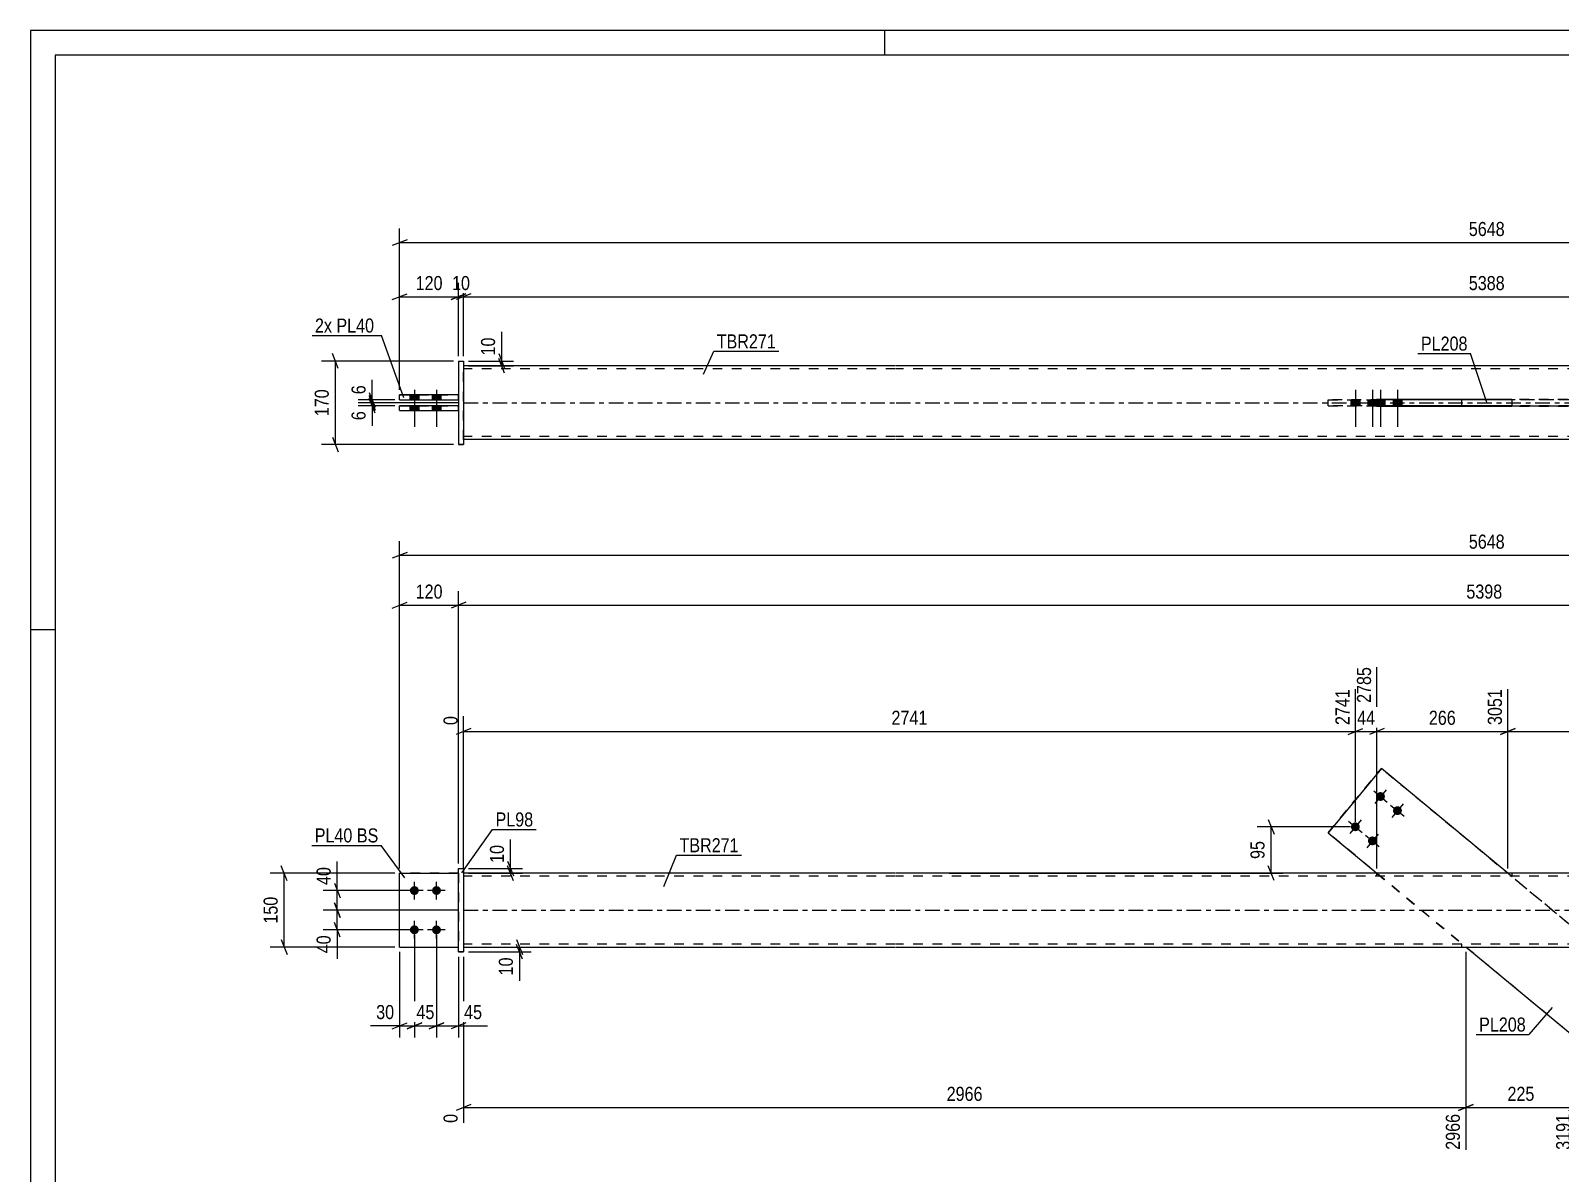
# Model space of a CAD drawing. Header units: millimetres. Extents: x 0 to 594, y 0 to 420.
# Drawn here: x 0 to 311.6, y 187.3 to 420 of the extents above; entities that cross this region are included whole.
import ezdxf

# ---------------------------------------------------------------- set-up
doc = ezdxf.new("R2010")
doc.units = ezdxf.units.MM
doc.linetypes.add('DXK_LINE_DOT2', pattern=[3.9198, 1.9599, -1.9599])
doc.linetypes.add('DXK_LINE_DOT3', pattern=[5.9187, 2.979, -0.9799, 0.9799, -0.9799])
doc.styles.add('Arial Narrow', font='ARIALN.TTF', dxfattribs={"height": 0.2})

# ---------------------------------------------------------------- blocks, each defined once
blk = doc.blocks.new('Unknown-580871255-1129')
at = {"color": 5, "linetype": 'Continuous'}
for p, q in [((594, 420), (0, 420)), ((0, 420), (0, 0)), ((174, 415), (174, 420)), ((589, 415), (5, 415)), ((5, 415), (5, 5)), ((5, 298), (0, 298))]:
    blk.add_line(p, q, dxfattribs=at)
blk = doc.blocks.new('Bolt-580871255-1681 - 1671')
at = {"linetype": 'Continuous'}
for points in [[(78.17, 244.02), (77.98, 244.04), (77.8, 244.1), (77.64, 244.19), (77.5, 244.32), (77.39, 244.47), (77.31, 244.64), (77.28, 244.82), (77.28, 245.01), (77.31, 245.2), (77.39, 245.37), (77.5, 245.52), (77.64, 245.65), (77.8, 245.74), (77.98, 245.8), (78.17, 245.82), (78.36, 245.8), (78.54, 245.74), (78.7, 245.65), (78.84, 245.52), (78.95, 245.37), (79.03, 245.2), (79.07, 245.01), (79.07, 244.82), (79.03, 244.64), (78.95, 244.47), (78.84, 244.32), (78.7, 244.19), (78.54, 244.1), (78.36, 244.04)], [(82.67, 244.02), (82.48, 244.04), (82.3, 244.1), (82.14, 244.19), (82, 244.32), (81.89, 244.47), (81.81, 244.64), (81.78, 244.82), (81.78, 245.01), (81.81, 245.2), (81.89, 245.37), (82, 245.52), (82.14, 245.65), (82.3, 245.74), (82.48, 245.8), (82.67, 245.82), (82.86, 245.8), (83.04, 245.74), (83.2, 245.65), (83.34, 245.52), (83.45, 245.37), (83.53, 245.2), (83.57, 245.01), (83.57, 244.82), (83.53, 244.64), (83.45, 244.47), (83.34, 244.32), (83.2, 244.19), (83.04, 244.1), (82.86, 244.04)], [(78.17, 236.02), (77.98, 236.04), (77.8, 236.1), (77.64, 236.19), (77.5, 236.32), (77.39, 236.47), (77.31, 236.64), (77.28, 236.82), (77.28, 237.01), (77.31, 237.2), (77.39, 237.37), (77.5, 237.52), (77.64, 237.65), (77.8, 237.74), (77.98, 237.8), (78.17, 237.82), (78.36, 237.8), (78.54, 237.74), (78.7, 237.65), (78.84, 237.52), (78.95, 237.37), (79.03, 237.2), (79.07, 237.01), (79.07, 236.82), (79.03, 236.64), (78.95, 236.47), (78.84, 236.32), (78.7, 236.19), (78.54, 236.1), (78.36, 236.04)], [(82.67, 236.02), (82.48, 236.04), (82.3, 236.1), (82.14, 236.19), (82, 236.32), (81.89, 236.47), (81.81, 236.64), (81.78, 236.82), (81.78, 237.01), (81.81, 237.2), (81.89, 237.37), (82, 237.52), (82.14, 237.65), (82.3, 237.74), (82.48, 237.8), (82.67, 237.82), (82.86, 237.8), (83.04, 237.74), (83.2, 237.65), (83.34, 237.52), (83.45, 237.37), (83.53, 237.2), (83.57, 237.01), (83.57, 236.82), (83.53, 236.64), (83.45, 236.47), (83.34, 236.32), (83.2, 236.19), (83.04, 236.1), (82.86, 236.04)]]:
    blk.add_hatch(color=1, dxfattribs=at).paths.add_polyline_path(points)
at = {"color": 1, "linetype": 'Continuous'}
for p, q in [((78.17, 243.12), (78.17, 246.72)), ((82.67, 243.12), (82.67, 246.72)), ((79.97, 244.92), (76.37, 244.92)), ((84.47, 244.92), (80.87, 244.92)), ((79.97, 236.92), (76.37, 236.92)), ((78.17, 235.12), (78.17, 238.72)), ((84.47, 236.92), (80.87, 236.92)), ((82.67, 235.12), (82.67, 238.72))]:
    blk.add_line(p, q, dxfattribs=at)
blk = doc.blocks.new('Part-580871255-1687 - 1671')
at = {"color": 2, "linetype": 'Continuous'}
for p, q in [((275.12, 269.76), (264.27, 256.67)), ((275.12, 269.76), (275.12, 269.76)), ((300.87, 248.42), (275.12, 269.76)), ((264.27, 256.67), (274.22, 248.42)), ((264.27, 256.67), (264.27, 256.67)), ((318.07, 212.08), (292.32, 233.42)), ((328.92, 225.17), (318.96, 233.42)), ((318.07, 212.08), (328.92, 225.17)), ((328.92, 225.17), (328.92, 225.17)), ((318.07, 212.08), (318.07, 212.08))]:
    blk.add_line(p, q, dxfattribs=at)
at = {"color": 7, "linetype": 'DXK_LINE_DOT2'}
for p, q in [((264.27, 256.67), (275.12, 269.76)), ((328.92, 225.17), (275.12, 269.76)), ((318.07, 212.08), (264.27, 256.67)), ((274.22, 248.42), (292.32, 233.42)), ((318.96, 233.42), (300.87, 248.42)), ((328.92, 225.17), (318.07, 212.08))]:
    blk.add_line(p, q, dxfattribs=at)
blk = doc.blocks.new('Bolt-580871255-1680 - 1671')
at = {"linetype": 'Continuous'}
for points in [[(275.52, 264.75), (275.65, 264.62), (275.75, 264.46), (275.81, 264.28), (275.84, 264.09), (275.83, 263.91), (275.78, 263.73), (275.69, 263.56), (275.57, 263.41), (275.42, 263.3), (275.26, 263.21), (275.07, 263.17), (274.88, 263.16), (274.7, 263.19), (274.52, 263.26), (274.37, 263.36), (274.24, 263.5), (274.14, 263.66), (274.07, 263.83), (274.04, 264.02), (274.05, 264.21), (274.11, 264.39), (274.19, 264.56), (274.31, 264.7), (274.46, 264.82), (274.63, 264.9), (274.81, 264.95), (275, 264.96), (275.18, 264.92), (275.36, 264.86)], [(278.98, 261.88), (279.11, 261.74), (279.21, 261.59), (279.28, 261.41), (279.31, 261.22), (279.29, 261.04), (279.24, 260.85), (279.16, 260.69), (279.04, 260.54), (278.89, 260.43), (278.72, 260.34), (278.54, 260.3), (278.35, 260.29), (278.16, 260.32), (277.99, 260.39), (277.83, 260.49), (277.7, 260.63), (277.6, 260.79), (277.53, 260.96), (277.51, 261.15), (277.52, 261.34), (277.57, 261.52), (277.66, 261.69), (277.78, 261.83), (277.93, 261.95), (278.09, 262.03), (278.28, 262.08), (278.46, 262.08), (278.65, 262.05), (278.82, 261.98)], [(270.41, 258.59), (270.54, 258.46), (270.64, 258.3), (270.71, 258.12), (270.74, 257.94), (270.72, 257.75), (270.67, 257.57), (270.59, 257.4), (270.47, 257.25), (270.32, 257.14), (270.15, 257.05), (269.97, 257.01), (269.78, 257), (269.59, 257.03), (269.42, 257.1), (269.26, 257.21), (269.13, 257.34), (269.03, 257.5), (268.97, 257.68), (268.94, 257.86), (268.95, 258.05), (269, 258.23), (269.09, 258.4), (269.21, 258.54), (269.36, 258.66), (269.52, 258.74), (269.71, 258.79), (269.89, 258.8), (270.08, 258.76), (270.25, 258.7)], [(273.88, 255.72), (274.01, 255.59), (274.11, 255.43), (274.17, 255.25), (274.2, 255.06), (274.19, 254.88), (274.14, 254.69), (274.05, 254.53), (273.93, 254.38), (273.78, 254.27), (273.61, 254.18), (273.43, 254.14), (273.24, 254.13), (273.06, 254.16), (272.88, 254.23), (272.73, 254.33), (272.6, 254.47), (272.5, 254.63), (272.43, 254.8), (272.4, 254.99), (272.41, 255.18), (272.47, 255.36), (272.55, 255.53), (272.67, 255.67), (272.82, 255.79), (272.99, 255.87), (273.17, 255.92), (273.36, 255.92), (273.54, 255.89), (273.72, 255.82)]]:
    blk.add_hatch(color=1, dxfattribs=at).paths.add_polyline_path(points)
at = {"color": 1, "linetype": 'Continuous'}
for p, q in [((273.56, 265.21), (276.33, 262.91)), ((276.09, 265.44), (273.79, 262.67)), ((277.02, 262.33), (279.79, 260.04)), ((279.56, 262.57), (277.26, 259.8)), ((268.45, 259.05), (271.22, 256.75)), ((270.99, 259.28), (268.69, 256.51)), ((271.92, 256.18), (274.69, 253.88)), ((274.45, 256.41), (272.15, 253.64))]:
    blk.add_line(p, q, dxfattribs=at)
blk = doc.blocks.new('Part-580871255-1692 - 1671')
at = {"color": 2, "linetype": 'Continuous'}
for p, q in [((87.17, 249.42), (88.17, 249.42)), ((87.17, 232.42), (87.17, 249.42)), ((88.17, 249.42), (88.17, 249.42)), ((88.17, 249.42), (88.17, 232.42)), ((87.17, 232.42), (88.17, 232.42))]:
    blk.add_line(p, q, dxfattribs=at)
at = {"color": 7, "linetype": 'DXK_LINE_DOT2'}
for p, q in [((87.17, 249.42), (88.17, 249.42)), ((88.17, 232.42), (87.17, 232.42)), ((87.17, 232.42), (87.17, 232.42)), ((88.17, 232.42), (88.17, 232.42))]:
    blk.add_line(p, q, dxfattribs=at)
blk = doc.blocks.new('Part-580871255-1697 - 1671')
at = {"color": 7, "linetype": 'DXK_LINE_DOT2'}
for p, q in [((75.17, 233.42), (75.17, 248.42)), ((75.17, 248.42), (87.17, 248.42)), ((87.17, 248.42), (75.17, 248.42)), ((87.17, 248.42), (87.17, 233.42)), ((75.17, 233.42), (75.17, 233.42)), ((75.17, 233.42), (87.17, 233.42)), ((75.17, 233.42), (87.17, 233.42)), ((87.17, 233.42), (87.17, 233.42))]:
    blk.add_line(p, q, dxfattribs=at)
blk = doc.blocks.new('Part-580871255-1702 - 1671')
at = {"color": 2, "linetype": 'Continuous'}
for p, q in [((75.17, 233.42), (75.17, 248.42)), ((75.17, 248.42), (87.17, 248.42)), ((75.17, 233.42), (75.17, 233.42)), ((75.17, 233.42), (87.17, 233.42))]:
    blk.add_line(p, q, dxfattribs=at)
at = {"color": 7, "linetype": 'DXK_LINE_DOT2'}
for p, q in [((87.17, 248.42), (75.17, 248.42)), ((87.17, 248.42), (87.17, 233.42)), ((75.17, 233.42), (75.17, 233.42)), ((75.17, 233.42), (87.17, 233.42)), ((87.17, 233.42), (87.17, 233.42))]:
    blk.add_line(p, q, dxfattribs=at)
blk = doc.blocks.new('Part-580871255-1718 - 1671')
at = {"color": 2, "linetype": 'Continuous'}
for p, q in [((176.17, 248.42), (88.17, 248.42)), ((416.92, 248.42), (176.27, 248.42)), ((88.17, 233.42), (176.17, 233.42)), ((176.27, 233.42), (416.92, 233.42))]:
    blk.add_line(p, q, dxfattribs=at)
at = {"color": 7, "linetype": 'DXK_LINE_DOT2'}
for p, q in [((88.17, 248.42), (88.17, 233.42)), ((176.17, 247.82), (88.17, 247.82)), ((416.92, 247.82), (176.27, 247.82)), ((274.12, 248.42), (274.12, 247.82)), ((301.69, 248.42), (301.69, 247.82)), ((176.17, 234.02), (88.17, 234.02)), ((416.92, 234.02), (176.27, 234.02)), ((291.5, 233.42), (291.5, 234.02))]:
    blk.add_line(p, q, dxfattribs=at)
at = {"color": 7, "linetype": 'DXK_LINE_DOT3'}
for p, q in [((88.17, 240.92), (176.17, 240.92)), ((176.27, 240.92), (416.92, 240.92))]:
    blk.add_line(p, q, dxfattribs=at)
blk = doc.blocks.new('Part-580871255-1455 - 1366')
at = {"color": 2, "linetype": 'Continuous'}
for p, q in [((176.17, 351.73), (88.17, 351.73)), ((416.92, 351.73), (176.27, 351.73)), ((274.12, 344.83), (274.12, 344.93)), ((274.12, 344.93), (274.12, 344.93)), ((274.12, 344.93), (301.69, 344.93)), ((274.12, 343.63), (274.12, 343.53)), ((274.12, 343.53), (301.69, 343.53)), ((291.5, 344.93), (291.5, 344.83)), ((291.5, 343.53), (291.5, 343.63)), ((301.69, 344.93), (301.69, 343.53)), ((176.17, 336.73), (88.17, 336.73)), ((416.92, 336.73), (176.27, 336.73))]:
    blk.add_line(p, q, dxfattribs=at)
at = {"color": 7, "linetype": 'DXK_LINE_DOT2'}
for p, q in [((88.17, 336.73), (88.17, 351.73)), ((176.17, 351.13), (88.17, 351.13)), ((416.92, 351.13), (176.27, 351.13)), ((274.12, 343.63), (274.12, 344.93)), ((274.12, 344.93), (301.69, 344.93)), ((274.12, 343.53), (301.69, 343.53)), ((291.5, 344.93), (319.06, 344.93)), ((291.5, 344.93), (291.5, 344.93)), ((291.5, 344.93), (319.06, 344.93)), ((291.5, 343.63), (291.5, 344.93)), ((291.5, 343.53), (291.5, 343.53)), ((291.5, 343.53), (291.5, 343.53)), ((319.06, 343.53), (291.5, 343.53)), ((291.5, 343.53), (319.06, 343.53)), ((176.17, 337.33), (88.17, 337.33)), ((416.92, 337.33), (176.27, 337.33))]:
    blk.add_line(p, q, dxfattribs=at)
at = {"color": 7, "linetype": 'DXK_LINE_DOT3'}
for p, q in [((88.17, 344.23), (176.17, 344.23)), ((176.27, 344.23), (416.92, 344.23))]:
    blk.add_line(p, q, dxfattribs=at)
blk = doc.blocks.new('Part-580871255-1417 - 1366')
at = {"color": 2, "linetype": 'Continuous'}
for p, q in [((75.17, 342.63), (75.17, 343.63)), ((87.17, 343.63), (75.17, 343.63)), ((75.17, 342.63), (75.17, 342.63)), ((75.17, 342.63), (87.17, 342.63))]:
    blk.add_line(p, q, dxfattribs=at)
at = {"color": 7, "linetype": 'DXK_LINE_DOT2'}
for p, q in [((75.17, 343.63), (87.17, 343.63)), ((87.17, 342.63), (87.17, 343.63)), ((75.17, 342.63), (87.17, 342.63))]:
    blk.add_line(p, q, dxfattribs=at)
blk = doc.blocks.new('Bolt-580871255-1370 - 1366')
at = {"linetype": 'Continuous'}
for points in [[(77.27, 344.83), (79.07, 344.83), (79.07, 345.83), (77.27, 345.83)], [(77.27, 344.83), (79.07, 344.83), (79.07, 345.83), (77.27, 345.83)], [(77.27, 342.63), (79.07, 342.63), (79.07, 343.63), (77.27, 343.63)], [(77.27, 342.63), (79.07, 342.63), (79.07, 343.63), (77.27, 343.63)], [(81.77, 344.83), (83.57, 344.83), (83.57, 345.83), (81.77, 345.83)], [(81.77, 344.83), (83.57, 344.83), (83.57, 345.83), (81.77, 345.83)], [(81.77, 342.63), (83.57, 342.63), (83.57, 343.63), (81.77, 343.63)], [(81.77, 342.63), (83.57, 342.63), (83.57, 343.63), (81.77, 343.63)]]:
    blk.add_hatch(color=1, dxfattribs=at).paths.add_polyline_path(points)
at = {"color": 1, "linetype": 'Continuous'}
for p, q in [((78.17, 346.83), (78.17, 339.33)), ((78.17, 346.83), (78.17, 339.33)), ((82.67, 346.83), (82.67, 339.33)), ((82.67, 346.83), (82.67, 339.33)), ((77.27, 345.83), (77.27, 344.83)), ((77.27, 345.83), (77.27, 344.83)), ((77.27, 343.63), (77.27, 342.63)), ((77.27, 343.63), (77.27, 342.63)), ((79.07, 345.83), (79.07, 344.83)), ((79.07, 345.83), (79.07, 344.83)), ((79.07, 343.63), (79.07, 342.63)), ((79.07, 343.63), (79.07, 342.63)), ((81.77, 345.83), (81.77, 344.83)), ((81.77, 345.83), (81.77, 344.83)), ((81.77, 343.63), (81.77, 342.63)), ((81.77, 343.63), (81.77, 342.63)), ((83.57, 345.83), (83.57, 344.83)), ((83.57, 345.83), (83.57, 344.83)), ((83.57, 343.63), (83.57, 342.63)), ((83.57, 343.63), (83.57, 342.63))]:
    blk.add_line(p, q, dxfattribs=at)
blk = doc.blocks.new('Part-580871255-1412 - 1366')
at = {"color": 2, "linetype": 'Continuous'}
for p, q in [((75.17, 344.83), (75.17, 345.83)), ((87.17, 345.83), (75.17, 345.83)), ((75.17, 344.83), (75.17, 344.83)), ((75.17, 344.83), (87.17, 344.83))]:
    blk.add_line(p, q, dxfattribs=at)
at = {"color": 7, "linetype": 'DXK_LINE_DOT2'}
for p, q in [((75.17, 345.83), (87.17, 345.83)), ((75.17, 344.83), (87.17, 344.83)), ((87.17, 344.83), (87.17, 345.83))]:
    blk.add_line(p, q, dxfattribs=at)
blk = doc.blocks.new('Part-580871255-1396 - 1366')
at = {"color": 2, "linetype": 'Continuous'}
for p, q in [((264.27, 343.63), (264.27, 344.83)), ((275.12, 343.63), (275.12, 344.83)), ((301.69, 344.83), (275.12, 344.83)), ((301.69, 343.63), (275.12, 343.63))]:
    blk.add_line(p, q, dxfattribs=at)
at = {"color": 7, "linetype": 'DXK_LINE_DOT2'}
for p, q in [((318.07, 344.83), (264.27, 344.83)), ((264.27, 344.83), (275.12, 344.83)), ((264.27, 343.63), (318.07, 343.63)), ((275.12, 343.63), (264.27, 343.63)), ((328.92, 344.83), (301.69, 344.83)), ((328.92, 343.63), (301.69, 343.63)), ((318.07, 343.63), (318.07, 344.83)), ((328.92, 344.83), (318.07, 344.83)), ((318.07, 343.63), (328.92, 343.63)), ((328.92, 343.63), (328.92, 344.83))]:
    blk.add_line(p, q, dxfattribs=at)
blk = doc.blocks.new('Part-580871255-1397 - 1366')
at = {"color": 2, "linetype": 'Continuous'}
for p, q in [((87.17, 352.73), (88.17, 352.73)), ((87.17, 352.73), (87.17, 335.73)), ((88.17, 352.73), (88.17, 352.73)), ((88.17, 352.73), (88.17, 335.73)), ((88.17, 335.73), (87.17, 335.73)), ((87.17, 335.73), (87.17, 335.73))]:
    blk.add_line(p, q, dxfattribs=at)
at = {"color": 7, "linetype": 'DXK_LINE_DOT2'}
for p, q in [((87.17, 352.73), (88.17, 352.73)), ((87.17, 335.73), (88.17, 335.73)), ((87.17, 335.73), (87.17, 335.73))]:
    blk.add_line(p, q, dxfattribs=at)
blk = doc.blocks.new('Bolt-580871255-1435 - 1366')
at = {"linetype": 'Continuous'}
for points in [[(270.74, 344.83), (268.94, 344.83), (268.94, 343.63), (270.74, 343.63)], [(274.2, 344.83), (272.4, 344.83), (272.4, 343.63), (274.2, 343.63)], [(275.84, 344.83), (274.04, 344.83), (274.04, 343.63), (275.84, 343.63)], [(279.31, 344.83), (277.51, 344.83), (277.51, 343.63), (279.31, 343.63)]]:
    blk.add_hatch(color=1, dxfattribs=at).paths.add_polyline_path(points)
at = {"color": 1, "linetype": 'Continuous'}
for p, q in [((269.84, 346.83), (269.84, 339.33)), ((273.3, 346.83), (273.3, 339.33)), ((274.94, 346.83), (274.94, 339.33)), ((278.41, 346.83), (278.41, 339.33)), ((268.94, 344.83), (268.94, 343.63)), ((270.74, 344.83), (270.74, 343.63)), ((272.4, 344.83), (272.4, 343.63)), ((274.04, 344.83), (274.04, 343.63)), ((274.2, 344.83), (274.2, 343.63)), ((275.84, 344.83), (275.84, 343.63)), ((277.51, 344.83), (277.51, 343.63)), ((279.31, 344.83), (279.31, 343.63))]:
    blk.add_line(p, q, dxfattribs=at)
blk = doc.blocks.new('StraightDimension-580871255-1914 - 1671')
at = {"color": 7, "linetype": 'Continuous'}
for p, q in [((61.87, 246.42), (63.07, 243.42)), ((77.17, 244.92), (59.62, 244.92)), ((62.47, 240.92), (62.47, 244.92)), ((87.17, 240.92), (59.62, 240.92)), ((63.07, 239.42), (61.87, 242.42))]:
    blk.add_line(p, q, dxfattribs=at)
at = {"color": 0}
blk.add_wipeout([(61.72, 250.3), (57.52, 250.3), (57.52, 245.44), (61.72, 245.44)], dxfattribs=at)
at = {"color": 7, "linetype": 'Continuous'}
blk.add_line((62.47, 244.92), (62.47, 250.82), dxfattribs=at)
blk.add_line((62.47, 244.92), (62.47, 250.82), dxfattribs=at)
at = {"color": 3, "style": 'Arial Narrow'}
blk.add_text('40', height=2.863, rotation=90.0002, dxfattribs=at).set_placement((61.12, 246.04))
blk = doc.blocks.new('StraightDimension-580871255-1742 - 1671')
at = {"color": 7, "linetype": 'Continuous'}
for p, q in [((300.87, 249.42), (300.87, 285.92)), ((505.02, 250.42), (505.02, 285.92)), ((302.37, 277.91), (299.37, 276.71)), ((503.52, 276.71), (506.52, 277.91)), ((300.87, 277.31), (505.02, 277.31))]:
    blk.add_line(p, q, dxfattribs=at)
at = {"color": 0, "linetype": 'Continuous'}
blk.add_wipeout([(504.42, 286.52), (500.22, 286.52), (500.22, 278.01), (504.42, 278.01)], dxfattribs=at)
at = {"color": 0}
blk.add_wipeout([(407.2, 278.06), (407.2, 282.26), (398.69, 282.26), (398.69, 278.06)], dxfattribs=at)
at = {"color": 3, "linetype": 'Continuous', "style": 'Arial Narrow'}
blk.add_text('5388', height=2.863, rotation=90.0002, dxfattribs=at).set_placement((503.82, 278.61))
at = {"color": 3, "style": 'Arial Narrow'}
blk.add_text('2336', height=2.863, dxfattribs=at).set_placement((399.29, 278.66))
blk = doc.blocks.new('StraightDimension-580871255-1856 - 1671')
at = {"color": 7, "linetype": 'Continuous'}
for p, q in [((292.32, 232.42), (292.32, 192.13)), ((314.78, 219.65), (314.78, 192.13)), ((293.82, 201.34), (290.82, 200.14)), ((292.32, 200.74), (314.78, 200.74)), ((313.28, 200.14), (316.28, 201.34))]:
    blk.add_line(p, q, dxfattribs=at)
at = {"color": 0}
blk.add_wipeout([(306.89, 201.49), (306.89, 205.69), (300.21, 205.69), (300.21, 201.49)], dxfattribs=at)
at = {"color": 0, "linetype": 'Continuous'}
blk.add_wipeout([(314.18, 200.04), (309.98, 200.04), (309.98, 191.53), (314.18, 191.53)], dxfattribs=at)
at = {"color": 3, "style": 'Arial Narrow'}
blk.add_text('225', height=2.863, dxfattribs=at).set_placement((300.81, 202.09))
at = {"color": 3, "linetype": 'Continuous', "style": 'Arial Narrow'}
blk.add_text('3191', height=2.863, rotation=90.0002, dxfattribs=at).set_placement((313.58, 192.13))
blk = doc.blocks.new('StraightDimension-580871255-2023 - 1671')
at = {"color": 7, "linetype": 'Continuous'}
for p, q in [((252.08, 259.4), (253.28, 256.4)), ((268.84, 257.9), (249.83, 257.9)), ((252.68, 248.44), (252.68, 257.9)), ((253.28, 246.94), (252.08, 249.94)), ((187.07, 248.44), (255.08, 248.44))]:
    blk.add_line(p, q, dxfattribs=at)
at = {"color": 0}
blk.add_wipeout([(251.93, 255.6), (247.73, 255.6), (247.73, 250.74), (251.93, 250.74)], dxfattribs=at)
at = {"color": 3, "style": 'Arial Narrow'}
blk.add_text('95', height=2.863, rotation=90.0002, dxfattribs=at).set_placement((251.33, 251.34))
blk = doc.blocks.new('StraightDimension-580871255-1883 - 1671')
at = {"color": 7, "linetype": 'Continuous'}
for p, q in [((98.98, 234.92), (100.18, 231.92)), ((100.18, 230.92), (98.98, 233.92)), ((89.17, 233.42), (101.98, 233.42)), ((89.17, 232.42), (101.98, 232.42)), ((99.58, 232.42), (99.58, 233.42))]:
    blk.add_line(p, q, dxfattribs=at)
at = {"color": 0}
blk.add_wipeout([(98.83, 231.89), (94.63, 231.89), (94.63, 227.04), (98.83, 227.04)], dxfattribs=at)
at = {"color": 7, "linetype": 'Continuous'}
blk.add_line((99.58, 232.42), (99.58, 226.51), dxfattribs=at)
blk.add_line((99.58, 232.42), (99.58, 226.51), dxfattribs=at)
at = {"color": 3, "style": 'Arial Narrow'}
blk.add_text('10', height=2.863, rotation=90.0002, dxfattribs=at).set_placement((98.23, 227.64))
blk = doc.blocks.new('StraightDimension-580871255-1756 - 1671')
at = {"color": 7, "linetype": 'Continuous'}
for p, q in [((274.22, 249.42), (274.22, 290.42)), ((300.87, 249.42), (300.87, 285.92)), ((275.72, 277.91), (272.72, 276.71)), ((299.37, 276.71), (302.37, 277.91)), ((274.22, 277.31), (300.87, 277.31))]:
    blk.add_line(p, q, dxfattribs=at)
at = {"color": 0, "linetype": 'Continuous'}
blk.add_wipeout([(300.27, 286.52), (296.07, 286.52), (296.07, 278.01), (300.27, 278.01)], dxfattribs=at)
at = {"color": 0}
blk.add_wipeout([(290.89, 278.06), (290.89, 282.26), (284.2, 282.26), (284.2, 278.06)], dxfattribs=at)
at = {"color": 3, "linetype": 'Continuous', "style": 'Arial Narrow'}
blk.add_text('3051', height=2.863, rotation=90.0002, dxfattribs=at).set_placement((299.67, 278.61))
at = {"color": 3, "style": 'Arial Narrow'}
blk.add_text('266', height=2.863, dxfattribs=at).set_placement((284.8, 278.66))
blk = doc.blocks.new('StraightDimension-580871255-1901 - 1671')
at = {"color": 7, "linetype": 'Continuous'}
for p, q in [((87.17, 240.92), (59.62, 240.92)), ((61.87, 242.42), (63.07, 239.42)), ((62.47, 236.92), (62.47, 240.92)), ((77.17, 236.92), (59.62, 236.92)), ((63.07, 235.42), (61.87, 238.42))]:
    blk.add_line(p, q, dxfattribs=at)
at = {"color": 0}
blk.add_wipeout([(61.72, 236.39), (57.52, 236.39), (57.52, 231.54), (61.72, 231.54)], dxfattribs=at)
at = {"color": 7, "linetype": 'Continuous'}
blk.add_line((62.47, 236.92), (62.47, 231.01), dxfattribs=at)
blk.add_line((62.47, 236.92), (62.47, 231.01), dxfattribs=at)
at = {"color": 3, "style": 'Arial Narrow'}
blk.add_text('40', height=2.863, rotation=90.0002, dxfattribs=at).set_placement((61.12, 232.14))
blk = doc.blocks.new('StraightDimension-580871255-1778 - 1671')
at = {"color": 7, "linetype": 'Continuous'}
for p, q in [((274.22, 249.42), (274.22, 290.42)), ((269.84, 258.9), (269.84, 285.92)), ((268.34, 276.71), (271.34, 277.91)), ((275.72, 277.91), (272.72, 276.71)), ((269.84, 277.31), (274.22, 277.31))]:
    blk.add_line(p, q, dxfattribs=at)
at = {"color": 0}
blk.add_wipeout([(274.46, 278.06), (274.46, 282.26), (269.6, 282.26), (269.6, 278.06)], dxfattribs=at)
at = {"color": 0, "linetype": 'Continuous'}
blk.add_wipeout([(273.62, 291.02), (269.42, 291.02), (269.42, 282.51), (273.62, 282.51)], dxfattribs=at)
at = {"color": 3, "linetype": 'Continuous', "style": 'Arial Narrow'}
blk.add_text('2785', height=2.863, rotation=90.0002, dxfattribs=at).set_placement((273.02, 283.11))
at = {"color": 3, "style": 'Arial Narrow'}
blk.add_text('44', height=2.863, dxfattribs=at).set_placement((270.2, 278.66))
blk = doc.blocks.new('StraightDimension-580871255-2045 - 1671')
at = {"color": 7, "linetype": 'Continuous'}
for p, q in [((87.17, 250.42), (87.17, 305.85)), ((88.67, 303.6), (85.67, 302.4)), ((87.17, 303), (505.02, 303))]:
    blk.add_line(p, q, dxfattribs=at)
at = {"color": 0}
blk.add_wipeout([(300.35, 303.75), (300.35, 307.95), (291.84, 307.95), (291.84, 303.75)], dxfattribs=at)
at = {"color": 3, "style": 'Arial Narrow'}
blk.add_text('5398', height=2.863, dxfattribs=at).set_placement((292.44, 304.35))
blk = doc.blocks.new('StraightDimension-580871255-1870 - 1671')
at = {"color": 7, "linetype": 'Continuous'}
for p, q in [((88.17, 231.42), (88.17, 197.61)), ((292.32, 232.42), (292.32, 192.13)), ((89.67, 201.34), (86.67, 200.14)), ((88.17, 200.74), (292.32, 200.74)), ((290.82, 200.14), (293.82, 201.34))]:
    blk.add_line(p, q, dxfattribs=at)
at = {"color": 0}
blk.add_wipeout([(194.5, 201.49), (194.5, 205.69), (185.99, 205.69), (185.99, 201.49)], dxfattribs=at)
at = {"color": 0, "linetype": 'Continuous'}
for points in [[(87.57, 200.04), (83.37, 200.04), (83.37, 197.01), (87.57, 197.01)], [(291.72, 200.04), (287.52, 200.04), (287.52, 191.53), (291.72, 191.53)]]:
    blk.add_wipeout(points, dxfattribs=at)
at = {"color": 3, "style": 'Arial Narrow'}
blk.add_text('2966', height=2.863, dxfattribs=at).set_placement((186.59, 202.09))
at = {"color": 3, "linetype": 'Continuous', "style": 'Arial Narrow'}
for s, height, p in [('0', 2.86, (86.97, 197.61)), ('2966', 2.863, (291.12, 192.13))]:
    blk.add_text(s, height=height, rotation=90.0002, dxfattribs=at).set_placement(p)
blk = doc.blocks.new('StraightDimension-580871255-1728 - 1671')
at = {"color": 7, "linetype": 'Continuous'}
for p, q in [((75.17, 249.42), (75.17, 316.02)), ((76.67, 313.77), (73.67, 312.57)), ((75.17, 313.17), (518.02, 313.17))]:
    blk.add_line(p, q, dxfattribs=at)
at = {"color": 0}
blk.add_wipeout([(300.85, 313.92), (300.85, 318.12), (292.34, 318.12), (292.34, 313.92)], dxfattribs=at)
at = {"color": 3, "style": 'Arial Narrow'}
blk.add_text('5648', height=2.863, dxfattribs=at).set_placement((292.94, 314.52))
blk = doc.blocks.new('StraightDimension-580871255-1794 - 1671')
at = {"color": 7, "linetype": 'Continuous'}
for p, q in [((269.84, 258.9), (269.84, 285.92)), ((88.17, 249.42), (88.17, 280.44)), ((89.67, 277.91), (86.67, 276.71)), ((268.34, 276.71), (271.34, 277.91)), ((88.17, 277.31), (269.84, 277.31))]:
    blk.add_line(p, q, dxfattribs=at)
at = {"color": 0, "linetype": 'Continuous'}
for points in [[(269.24, 286.52), (265.04, 286.52), (265.04, 278.01), (269.24, 278.01)], [(87.57, 281.04), (83.37, 281.04), (83.37, 278.01), (87.57, 278.01)]]:
    blk.add_wipeout(points, dxfattribs=at)
at = {"color": 0}
blk.add_wipeout([(183.26, 278.06), (183.26, 282.26), (174.75, 282.26), (174.75, 278.06)], dxfattribs=at)
at = {"color": 3, "linetype": 'Continuous', "style": 'Arial Narrow'}
for s, height, p in [('2741', 2.863, (268.64, 278.61)), ('0', 2.86, (86.97, 278.61))]:
    blk.add_text(s, height=height, rotation=90.0002, dxfattribs=at).set_placement(p)
at = {"color": 3, "style": 'Arial Narrow'}
blk.add_text('2741', height=2.863, dxfattribs=at).set_placement((175.35, 278.66))
blk = doc.blocks.new('StraightDimension-580871255-1805 - 1671')
at = {"color": 7, "linetype": 'Continuous'}
for p, q in [((78.17, 235.92), (78.17, 214.99)), ((75.17, 232.42), (75.17, 214.99)), ((73.67, 216.79), (76.67, 217.99)), ((75.17, 217.39), (78.17, 217.39)), ((79.67, 217.99), (76.67, 216.79))]:
    blk.add_line(p, q, dxfattribs=at)
at = {"color": 0}
blk.add_wipeout([(74.65, 218.14), (74.65, 222.34), (69.79, 222.34), (69.79, 218.14)], dxfattribs=at)
at = {"color": 7, "linetype": 'Continuous'}
blk.add_line((75.17, 217.39), (69.26, 217.39), dxfattribs=at)
blk.add_line((75.17, 217.39), (69.26, 217.39), dxfattribs=at)
at = {"color": 3, "style": 'Arial Narrow'}
blk.add_text('30', height=2.863, dxfattribs=at).set_placement((70.39, 218.74))
blk = doc.blocks.new('StraightDimension-580871255-1815 - 1671')
at = {"color": 7, "linetype": 'Continuous'}
for p, q in [((78.17, 235.92), (78.17, 214.99)), ((82.67, 235.92), (82.67, 214.99)), ((76.67, 216.79), (79.67, 217.99)), ((78.17, 217.39), (82.67, 217.39)), ((84.17, 217.99), (81.17, 216.79))]:
    blk.add_line(p, q, dxfattribs=at)
at = {"color": 0}
blk.add_wipeout([(82.85, 218.14), (82.85, 222.34), (77.99, 222.34), (77.99, 218.14)], dxfattribs=at)
at = {"color": 3, "style": 'Arial Narrow'}
blk.add_text('45', height=2.863, dxfattribs=at).set_placement((78.59, 218.74))
blk = doc.blocks.new('StraightDimension-580871255-1822 - 1671')
at = {"color": 7, "linetype": 'Continuous'}
for p, q in [((82.67, 235.92), (82.67, 214.99)), ((87.17, 231.42), (87.17, 214.99)), ((81.17, 216.79), (84.17, 217.99)), ((82.67, 217.39), (87.17, 217.39)), ((88.67, 217.99), (85.67, 216.79))]:
    blk.add_line(p, q, dxfattribs=at)
at = {"color": 0}
blk.add_wipeout([(92.55, 218.14), (92.55, 222.34), (87.7, 222.34), (87.7, 218.14)], dxfattribs=at)
at = {"color": 7, "linetype": 'Continuous'}
blk.add_line((87.17, 217.39), (93.08, 217.39), dxfattribs=at)
blk.add_line((87.17, 217.39), (93.08, 217.39), dxfattribs=at)
at = {"color": 3, "style": 'Arial Narrow'}
blk.add_text('45', height=2.863, dxfattribs=at).set_placement((88.3, 218.74))
blk = doc.blocks.new('StraightDimension-580871255-1892 - 1671')
at = {"color": 7, "linetype": 'Continuous'}
for p, q in [((89.17, 249.42), (100.17, 249.42)), ((97.17, 250.92), (98.37, 247.92)), ((98.37, 246.92), (97.17, 249.92)), ((97.77, 248.42), (97.77, 249.42)), ((89.17, 248.42), (100.17, 248.42))]:
    blk.add_line(p, q, dxfattribs=at)
at = {"color": 0}
blk.add_wipeout([(97.02, 254.8), (92.82, 254.8), (92.82, 249.94), (97.02, 249.94)], dxfattribs=at)
at = {"color": 7, "linetype": 'Continuous'}
blk.add_line((97.77, 249.42), (97.77, 255.32), dxfattribs=at)
blk.add_line((97.77, 249.42), (97.77, 255.32), dxfattribs=at)
at = {"color": 3, "style": 'Arial Narrow'}
blk.add_text('10', height=2.863, rotation=90.0002, dxfattribs=at).set_placement((96.42, 250.54))
blk = doc.blocks.new('StraightDimension-580871255-2035 - 1671')
at = {"color": 7, "linetype": 'Continuous'}
for p, q in [((75.17, 249.42), (75.17, 305.85)), ((87.17, 250.42), (87.17, 305.85)), ((73.67, 302.4), (76.67, 303.6)), ((75.17, 303), (87.17, 303)), ((88.67, 303.6), (85.67, 302.4))]:
    blk.add_line(p, q, dxfattribs=at)
at = {"color": 0}
blk.add_wipeout([(84.51, 303.75), (84.51, 307.95), (77.83, 307.95), (77.83, 303.75)], dxfattribs=at)
at = {"color": 3, "style": 'Arial Narrow'}
blk.add_text('120', height=2.863, dxfattribs=at).set_placement((78.43, 304.35))
blk = doc.blocks.new('StraightDimension-580871255-1971 - 1671')
at = {"color": 7, "linetype": 'Continuous'}
for p, q in [((52.27, 246.92), (51.07, 249.92)), ((74.17, 248.42), (48.82, 248.42)), ((51.67, 233.42), (51.67, 248.42)), ((51.07, 234.92), (52.27, 231.92)), ((74.17, 233.42), (48.82, 233.42))]:
    blk.add_line(p, q, dxfattribs=at)
at = {"color": 0}
blk.add_wipeout([(50.92, 244.26), (46.72, 244.26), (46.72, 237.58), (50.92, 237.58)], dxfattribs=at)
at = {"color": 3, "style": 'Arial Narrow'}
blk.add_text('150', height=2.863, rotation=90.0002, dxfattribs=at).set_placement((50.32, 238.18))
blk = doc.blocks.new('StraightDimension-580871255-1574 - 1366')
at = {"color": 7, "linetype": 'Continuous'}
for p, q in [((88.17, 353.73), (88.17, 368.67)), ((89.67, 366.42), (86.67, 365.22)), ((88.17, 365.82), (505.02, 365.82))]:
    blk.add_line(p, q, dxfattribs=at)
at = {"color": 0}
blk.add_wipeout([(300.85, 366.57), (300.85, 370.77), (292.34, 370.77), (292.34, 366.57)], dxfattribs=at)
at = {"color": 3, "style": 'Arial Narrow'}
blk.add_text('5388', height=2.863, dxfattribs=at).set_placement((292.94, 367.17))
blk = doc.blocks.new('StraightDimension-580871255-1523 - 1366')
at = {"color": 7, "linetype": 'Continuous'}
for p, q in [((86.17, 352.73), (59.23, 352.73)), ((62.68, 351.23), (61.48, 354.23)), ((62.08, 335.73), (62.08, 352.73)), ((61.48, 337.23), (62.68, 334.23)), ((86.17, 335.73), (59.23, 335.73))]:
    blk.add_line(p, q, dxfattribs=at)
at = {"color": 0}
blk.add_wipeout([(61.33, 347.57), (57.13, 347.57), (57.13, 340.89), (61.33, 340.89)], dxfattribs=at)
at = {"color": 3, "style": 'Arial Narrow'}
blk.add_text('170', height=2.863, rotation=90.0002, dxfattribs=at).set_placement((60.73, 341.49))
blk = doc.blocks.new('StraightDimension-580871255-1469 - 1366')
at = {"color": 7, "linetype": 'Continuous'}
for p, q in [((89.17, 352.73), (98.35, 352.73)), ((95.35, 354.23), (96.55, 351.23)), ((96.55, 350.23), (95.35, 353.23)), ((95.95, 351.73), (95.95, 352.73)), ((89.17, 351.73), (98.35, 351.73))]:
    blk.add_line(p, q, dxfattribs=at)
at = {"color": 0}
blk.add_wipeout([(95.2, 358.11), (91, 358.11), (91, 353.26), (95.2, 353.26)], dxfattribs=at)
at = {"color": 7, "linetype": 'Continuous'}
blk.add_line((95.95, 352.73), (95.95, 358.64), dxfattribs=at)
blk.add_line((95.95, 352.73), (95.95, 358.64), dxfattribs=at)
at = {"color": 3, "style": 'Arial Narrow'}
blk.add_text('10', height=2.863, rotation=90.0002, dxfattribs=at).set_placement((94.6, 353.86))
blk = doc.blocks.new('StraightDimension-580871255-1487 - 1366')
at = {"color": 7, "linetype": 'Continuous'}
for p, q in [((68.98, 346.33), (70.18, 343.33)), ((74.17, 344.83), (66.73, 344.83)), ((87.17, 344.23), (66.73, 344.23)), ((70.18, 342.73), (68.98, 345.73)), ((69.58, 344.23), (69.58, 344.83))]:
    blk.add_line(p, q, dxfattribs=at)
at = {"color": 0}
blk.add_wipeout([(68.83, 348.38), (64.63, 348.38), (64.63, 345.36), (68.83, 345.36)], dxfattribs=at)
at = {"color": 7, "linetype": 'Continuous'}
blk.add_line((69.58, 344.83), (69.58, 348.91), dxfattribs=at)
blk.add_line((69.58, 344.83), (69.58, 348.91), dxfattribs=at)
at = {"color": 3, "style": 'Arial Narrow'}
blk.add_text('6', height=2.86, rotation=90.0002, dxfattribs=at).set_placement((68.23, 345.96))
blk = doc.blocks.new('StraightDimension-580871255-1506 - 1366')
at = {"color": 7, "linetype": 'Continuous'}
for p, q in [((87.17, 344.23), (66.73, 344.23)), ((74.17, 343.63), (66.73, 343.63)), ((68.98, 345.73), (70.18, 342.73)), ((70.18, 342.13), (68.98, 345.13)), ((69.58, 343.63), (69.58, 344.23))]:
    blk.add_line(p, q, dxfattribs=at)
at = {"color": 0}
blk.add_wipeout([(68.83, 343.11), (64.63, 343.11), (64.63, 340.08), (68.83, 340.08)], dxfattribs=at)
at = {"color": 7, "linetype": 'Continuous'}
blk.add_line((69.58, 343.63), (69.58, 339.55), dxfattribs=at)
blk.add_line((69.58, 343.63), (69.58, 339.55), dxfattribs=at)
at = {"color": 3, "style": 'Arial Narrow'}
blk.add_text('6', height=2.86, rotation=90.0002, dxfattribs=at).set_placement((68.23, 340.68))
blk = doc.blocks.new('StraightDimension-580871255-1543 - 1366')
at = {"color": 7, "linetype": 'Continuous'}
for p, q in [((76.67, 377.43), (73.67, 376.23)), ((75.17, 346.83), (75.17, 379.68)), ((75.17, 376.83), (518.02, 376.83))]:
    blk.add_line(p, q, dxfattribs=at)
at = {"color": 0}
blk.add_wipeout([(300.85, 377.58), (300.85, 381.78), (292.34, 381.78), (292.34, 377.58)], dxfattribs=at)
at = {"color": 3, "style": 'Arial Narrow'}
blk.add_text('5648', height=2.863, dxfattribs=at).set_placement((292.94, 378.18))
blk = doc.blocks.new('StraightDimension-580871255-1554 - 1366')
at = {"color": 7, "linetype": 'Continuous'}
for p, q in [((87.17, 353.73), (87.17, 368.67)), ((88.17, 353.73), (88.17, 368.67)), ((85.67, 365.22), (88.67, 366.42)), ((89.67, 366.42), (86.67, 365.22)), ((87.17, 365.82), (88.17, 365.82))]:
    blk.add_line(p, q, dxfattribs=at)
at = {"color": 0}
blk.add_wipeout([(90.1, 366.57), (90.1, 370.77), (85.24, 370.77), (85.24, 366.57)], dxfattribs=at)
at = {"color": 3, "style": 'Arial Narrow'}
blk.add_text('10', height=2.863, dxfattribs=at).set_placement((85.84, 367.17))
blk = doc.blocks.new('StraightDimension-580871255-1564 - 1366')
at = {"color": 7, "linetype": 'Continuous'}
for p, q in [((75.17, 346.83), (75.17, 368.67)), ((87.17, 353.73), (87.17, 368.67)), ((73.67, 365.22), (76.67, 366.42)), ((75.17, 365.82), (87.17, 365.82)), ((88.67, 366.42), (85.67, 365.22))]:
    blk.add_line(p, q, dxfattribs=at)
at = {"color": 0}
blk.add_wipeout([(84.51, 366.57), (84.51, 370.77), (77.83, 370.77), (77.83, 366.57)], dxfattribs=at)
at = {"color": 3, "style": 'Arial Narrow'}
blk.add_text('120', height=2.863, dxfattribs=at).set_placement((78.43, 367.17))
blk = doc.blocks.new('Mark-580871255-1683 - 1671')
at = {"color": 0}
blk.add_wipeout([(304.54, 216.2), (304.54, 219.2), (295.04, 219.2), (295.04, 216.2)], dxfattribs=at)
blk.add_wipeout([(304.54, 216.2), (304.54, 219.2), (295.04, 219.2), (295.04, 216.2)], dxfattribs=at)
at = {"color": 30, "linetype": 'Continuous'}
for p in [(309.9, 221.08), (294.44, 215.6)]:
    blk.add_line(p, (305.14, 215.6), dxfattribs=at)
at = {"color": 3, "style": 'Arial Narrow'}
blk.add_text('PL208', height=2.863, dxfattribs=at).set_placement((295.04, 216.2))
blk = doc.blocks.new('Mark-580871255-1688 - 1671')
at = {"color": 0}
blk.add_wipeout([(102.37, 257.96), (102.37, 260.96), (94.7, 260.96), (94.7, 257.96)], dxfattribs=at)
blk.add_wipeout([(102.37, 257.96), (102.37, 260.96), (94.7, 260.96), (94.7, 257.96)], dxfattribs=at)
at = {"color": 30, "linetype": 'Continuous'}
for p, q in [((87.81, 248.5), (94.1, 257.36)), ((94.1, 257.36), (102.97, 257.36))]:
    blk.add_line(p, q, dxfattribs=at)
at = {"color": 3, "style": 'Arial Narrow'}
blk.add_text('PL98', height=2.863, dxfattribs=at).set_placement((94.7, 257.96))
blk = doc.blocks.new('Mark-580871255-1714 - 1671')
at = {"color": 0}
blk.add_wipeout([(144.22, 252.71), (144.22, 255.71), (132.17, 255.71), (132.17, 252.71)], dxfattribs=at)
blk.add_wipeout([(144.22, 252.71), (144.22, 255.71), (132.17, 255.71), (132.17, 252.71)], dxfattribs=at)
at = {"color": 30, "linetype": 'Continuous'}
for p, q in [((128.96, 245.76), (131.57, 252.11)), ((131.57, 252.11), (144.82, 252.11))]:
    blk.add_line(p, q, dxfattribs=at)
at = {"color": 3, "style": 'Arial Narrow'}
blk.add_text('TBR271', height=2.863, dxfattribs=at).set_placement((132.17, 252.71))
blk = doc.blocks.new('MarkSet-580871255-2087 - 1671')
at = {"color": 0}
blk.add_wipeout([(65.55, 254.71), (65.55, 257.71), (57.87, 257.71), (57.87, 254.71)], dxfattribs=at)
blk.add_wipeout([(65.55, 254.71), (65.55, 257.71), (57.87, 257.71), (57.87, 254.71)], dxfattribs=at)
blk.add_wipeout([(70.83, 254.71), (70.83, 257.71), (66.45, 257.71), (66.45, 254.71)], dxfattribs=at)
blk.add_wipeout([(70.83, 254.71), (70.83, 257.71), (66.45, 257.71), (66.45, 254.71)], dxfattribs=at)
at = {"color": 30, "linetype": 'Continuous'}
for p in [(57.27, 254.11), (76.21, 247.48)]:
    blk.add_line(p, (71.43, 254.11), dxfattribs=at)
at = {"color": 3, "style": 'Arial Narrow'}
for s, p in [('PL40', (57.87, 254.71)), ('BS', (66.45, 254.71))]:
    blk.add_text(s, height=2.863, dxfattribs=at).set_placement(p)
blk = doc.blocks.new('Mark-580871255-1391 - 1366')
at = {"color": 0}
blk.add_wipeout([(292.68, 354.84), (292.68, 357.84), (283.18, 357.84), (283.18, 354.84)], dxfattribs=at)
blk.add_wipeout([(292.68, 354.84), (292.68, 357.84), (283.18, 357.84), (283.18, 354.84)], dxfattribs=at)
at = {"color": 30, "linetype": 'Continuous'}
for p in [(282.58, 354.24), (296.66, 344.06)]:
    blk.add_line(p, (293.28, 354.24), dxfattribs=at)
at = {"color": 3, "style": 'Arial Narrow'}
blk.add_text('PL208', height=2.863, dxfattribs=at).set_placement((283.18, 354.84))
blk = doc.blocks.new('Mark-580871255-1451 - 1366')
at = {"color": 0}
blk.add_wipeout([(151.81, 355.3), (151.81, 358.3), (139.75, 358.3), (139.75, 355.3)], dxfattribs=at)
blk.add_wipeout([(151.81, 355.3), (151.81, 358.3), (139.75, 358.3), (139.75, 355.3)], dxfattribs=at)
at = {"color": 30, "linetype": 'Continuous'}
for p, q in [((137.04, 350.04), (139.15, 354.7)), ((139.15, 354.7), (152.41, 354.7))]:
    blk.add_line(p, q, dxfattribs=at)
at = {"color": 3, "style": 'Arial Narrow'}
blk.add_text('TBR271', height=2.863, dxfattribs=at).set_placement((139.75, 355.3))
blk = doc.blocks.new('MarkSet-580871255-1662 - 1366')
at = {"color": 0}
blk.add_wipeout([(61.39, 358.52), (61.39, 361.52), (57.92, 361.52), (57.92, 358.52)], dxfattribs=at)
blk.add_wipeout([(61.39, 358.52), (61.39, 361.52), (57.92, 361.52), (57.92, 358.52)], dxfattribs=at)
blk.add_wipeout([(69.97, 358.52), (69.97, 361.52), (62.29, 361.52), (62.29, 358.52)], dxfattribs=at)
blk.add_wipeout([(69.97, 358.52), (69.97, 361.52), (62.29, 361.52), (62.29, 358.52)], dxfattribs=at)
at = {"color": 30, "linetype": 'Continuous'}
for p in [(57.32, 357.92), (76.02, 345.21)]:
    blk.add_line(p, (71.47, 357.92), dxfattribs=at)
at = {"color": 3, "style": 'Arial Narrow'}
for s, p in [('2x', (57.92, 358.52)), ('PL40', (62.29, 358.52))]:
    blk.add_text(s, height=2.863, dxfattribs=at).set_placement(p)

msp = doc.modelspace()

# ---------------------------------------------------------------- block references
for name in ['Unknown-580871255-1129', 'Part-580871255-1397 - 1366', 'Part-580871255-1455 - 1366', 'Bolt-580871255-1370 - 1366', 'Bolt-580871255-1435 - 1366', 'Part-580871255-1412 - 1366', 'Part-580871255-1417 - 1366', 'Part-580871255-1396 - 1366', 'Part-580871255-1687 - 1671', 'Bolt-580871255-1680 - 1671', 'Part-580871255-1692 - 1671', 'Part-580871255-1697 - 1671', 'Part-580871255-1702 - 1671', 'Bolt-580871255-1681 - 1671', 'Part-580871255-1718 - 1671']:
    msp.add_blockref(name, (0, 0))

# ---------------------------------------------------------------- next in the draw order: block references
for name in ['StraightDimension-580871255-1574 - 1366', 'StraightDimension-580871255-1742 - 1671', 'StraightDimension-580871255-2023 - 1671', 'StraightDimension-580871255-1914 - 1671', 'StraightDimension-580871255-1883 - 1671', 'StraightDimension-580871255-1856 - 1671']:
    msp.add_blockref(name, (0, 0))

# ---------------------------------------------------------------- next in the draw order: block references
for name in ['StraightDimension-580871255-1469 - 1366', 'StraightDimension-580871255-1523 - 1366', 'StraightDimension-580871255-1756 - 1671', 'StraightDimension-580871255-1901 - 1671']:
    msp.add_blockref(name, (0, 0))

# ---------------------------------------------------------------- next in the draw order: block references
for name in ['StraightDimension-580871255-1487 - 1366', 'StraightDimension-580871255-1778 - 1671', 'StraightDimension-580871255-1805 - 1671', 'StraightDimension-580871255-1870 - 1671']:
    msp.add_blockref(name, (0, 0))

# ---------------------------------------------------------------- next in the draw order: block references
for name in ['StraightDimension-580871255-1506 - 1366', 'StraightDimension-580871255-2045 - 1671', 'StraightDimension-580871255-1815 - 1671', 'Mark-580871255-1683 - 1671']:
    msp.add_blockref(name, (0, 0))

# ---------------------------------------------------------------- next in the draw order: block references
for name in ['StraightDimension-580871255-1543 - 1366', 'StraightDimension-580871255-1728 - 1671', 'StraightDimension-580871255-1822 - 1671']:
    msp.add_blockref(name, (0, 0))

# ---------------------------------------------------------------- next in the draw order: block references
for name in ['StraightDimension-580871255-1554 - 1366', 'Mark-580871255-1451 - 1366', 'Mark-580871255-1391 - 1366', 'StraightDimension-580871255-1794 - 1671']:
    msp.add_blockref(name, (0, 0))

# ---------------------------------------------------------------- next in the draw order: block references
for name in ['StraightDimension-580871255-1564 - 1366', 'Mark-580871255-1714 - 1671', 'StraightDimension-580871255-1892 - 1671']:
    msp.add_blockref(name, (0, 0))

# ---------------------------------------------------------------- next in the draw order: block references
for name in ['MarkSet-580871255-1662 - 1366', 'StraightDimension-580871255-2035 - 1671']:
    msp.add_blockref(name, (0, 0))

# ---------------------------------------------------------------- next in the draw order: block references
for name in ['Mark-580871255-1688 - 1671', 'StraightDimension-580871255-1971 - 1671']:
    msp.add_blockref(name, (0, 0))

# ---------------------------------------------------------------- next in the draw order: block references
msp.add_blockref('MarkSet-580871255-2087 - 1671', (0, 0))

doc.saveas('drawing.dxf')
